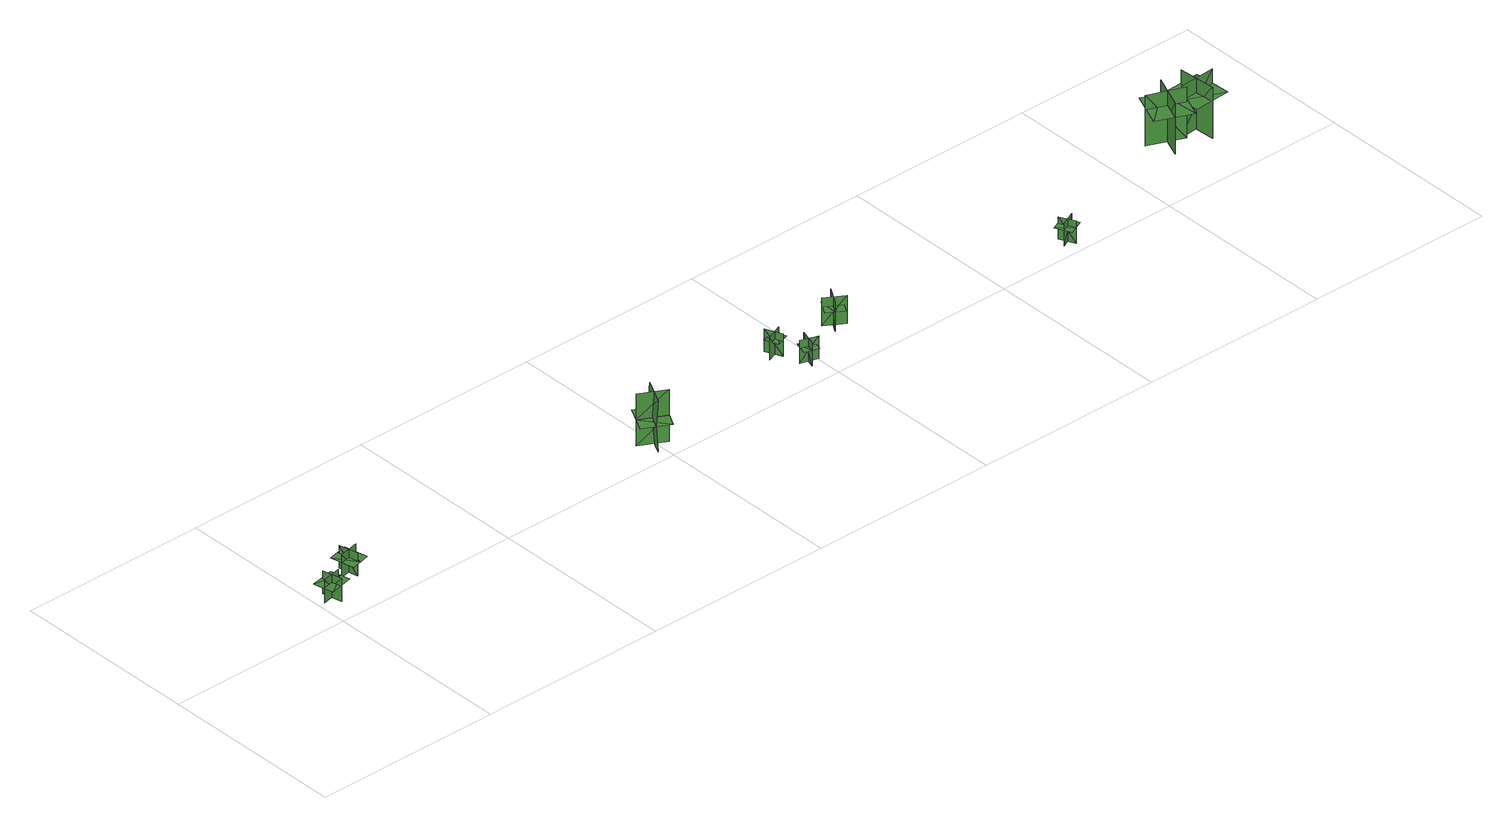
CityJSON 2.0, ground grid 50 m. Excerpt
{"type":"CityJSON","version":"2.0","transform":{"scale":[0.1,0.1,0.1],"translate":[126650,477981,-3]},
"CityObjects":{
"tree1":{"type":"SolitaryVegetationObject","geometry":[{"type":"MultiSurface","lod":"1","boundaries":[[[0,1,2]],[[0,2,3]],[[4,5,6]],[[4,6,7]],[[8,9,10]],[[8,10,11]],[[8,11,12]],[[8,12,13]]]}]},
"tree2":{"type":"SolitaryVegetationObject","geometry":[{"type":"MultiSurface","lod":"1","boundaries":[[[14,15,16]],[[14,16,17]],[[18,19,20]],[[18,20,21]],[[22,23,24]],[[22,24,25]],[[22,25,26]],[[22,26,27]]]}]},
"tree3":{"type":"SolitaryVegetationObject","geometry":[{"type":"MultiSurface","lod":"1","boundaries":[[[28,29,30]],[[28,30,31]],[[32,33,34]],[[32,34,35]],[[36,37,33]],[[36,33,32]],[[38,39,29]],[[38,29,28]],[[28,29,40]],[[28,40,41]],[[28,42,43]],[[28,43,29]]]}]},
"tree4":{"type":"SolitaryVegetationObject","geometry":[{"type":"MultiSurface","lod":"1","boundaries":[[[44,45,46]],[[44,46,47]],[[48,49,50]],[[48,50,51]],[[52,53,54]],[[52,54,55]],[[52,55,56]],[[52,56,57]]]}]},
"tree5":{"type":"SolitaryVegetationObject","geometry":[{"type":"MultiSurface","lod":"1","boundaries":[[[58,59,60]],[[58,60,61]],[[62,63,64]],[[62,64,65]],[[66,67,68]],[[66,68,69]],[[66,69,70]],[[66,70,71]]]}]},
"tree6":{"type":"SolitaryVegetationObject","geometry":[{"type":"MultiSurface","lod":"1","boundaries":[[[72,73,74]],[[72,74,75]],[[76,77,78]],[[76,78,79]],[[80,81,82]],[[80,82,83]],[[80,83,84]],[[80,84,85]]]}]},
"tree7":{"type":"SolitaryVegetationObject","geometry":[{"type":"MultiSurface","lod":"1","boundaries":[[[86,87,88]],[[86,88,89]],[[90,91,92]],[[90,92,93]],[[94,95,96]],[[94,96,97]],[[94,97,98]],[[94,98,99]]]}]},
"tree8":{"type":"SolitaryVegetationObject","geometry":[{"type":"MultiSurface","lod":"1","boundaries":[[[100,101,102]],[[100,102,103]],[[104,105,106]],[[104,106,107]],[[108,109,110]],[[108,110,111]],[[108,111,112]],[[108,112,113]]]}]},
"tree9":{"type":"SolitaryVegetationObject","geometry":[{"type":"MultiSurface","lod":"1","boundaries":[[[114,115,116]],[[114,116,117]],[[118,119,120]],[[118,120,121]],[[122,123,124]],[[122,124,125]],[[122,125,126]],[[122,126,127]]]}]}
},
"vertices":[
[35,108,13],[35,108,75],[46,56,75],[46,56,13],[65,88,13],[65,88,75],[14,77,75],[14,77,13],[73,90,55],[67,116,55],[4,103,55],[10,76,55],[16,50,55],[78,64,55],
[162,138,13],[162,138,75],[110,127,75],[110,127,13],[141,108,13],[141,108,75],[131,159,75],[131,159,13],[143,100,54],[169,106,54],[157,169,54],[130,163,54],[104,158,54],[117,95,54],
[964,85,78],[1032,50,78],[1050,85,78],[982,121,78],[1014,102,78],[979,35,78],[983,32,148],[1018,100,148],[1018,100,8],[983,32,8],[962,83,8],[1030,47,8],[1032,50,148],[964,85,148],[946,51,78],[1014,16,78],
[1439,120,17],[1421,163,17],[1421,163,79],[1439,120,79],[1450,147,17],[1450,147,79],[1407,130,79],[1407,130,17],[1450,147,60],[1443,165,60],[1409,152,60],[1416,134,60],[1423,116,60],[1458,129,60],
[1446,72,20],[1491,58,20],[1491,58,82],[1446,72,82],[1461,46,20],[1461,46,82],[1474,90,82],[1474,90,20],[1461,46,62],[1479,40,62],[1490,76,62],[1471,81,62],[1453,87,62],[1442,52,62],
[1583,150,20],[1633,120,20],[1633,120,97],[1583,150,97],[1592,114,20],[1592,114,97],[1622,164,97],[1622,164,20],[1592,114,73],[1613,101,73],[1637,142,73],[1616,154,73],[1595,166,73],[1571,126,73],
[2206,27,19],[2246,45,19],[2246,45,80],[2206,27,80],[2233,16,19],[2215,56,19],[2215,56,80],[2233,16,80],[2233,16,63],[2254,25,63],[2235,66,63],[2215,56,63],[2195,47,63],[2213,7,63],
[2704,169,16],[2612,207,16],[2612,207,155],[2704,169,155],[2679,230,16],[2641,138,16],[2641,138,155],[2679,230,155],[2679,230,116],[2633,250,116],[2595,158,116],[2641,138,116],[2687,119,116],[2725,211,116],
[2742,230,15],[2748,130,15],[2748,130,154],[2742,230,154],[2698,180,15],[2797,186,15],[2797,186,154],[2698,180,154],[2698,180,115],[2701,131,115],[2800,137,115],[2797,186,115],[2794,236,115],[2694,230,115]
]}
